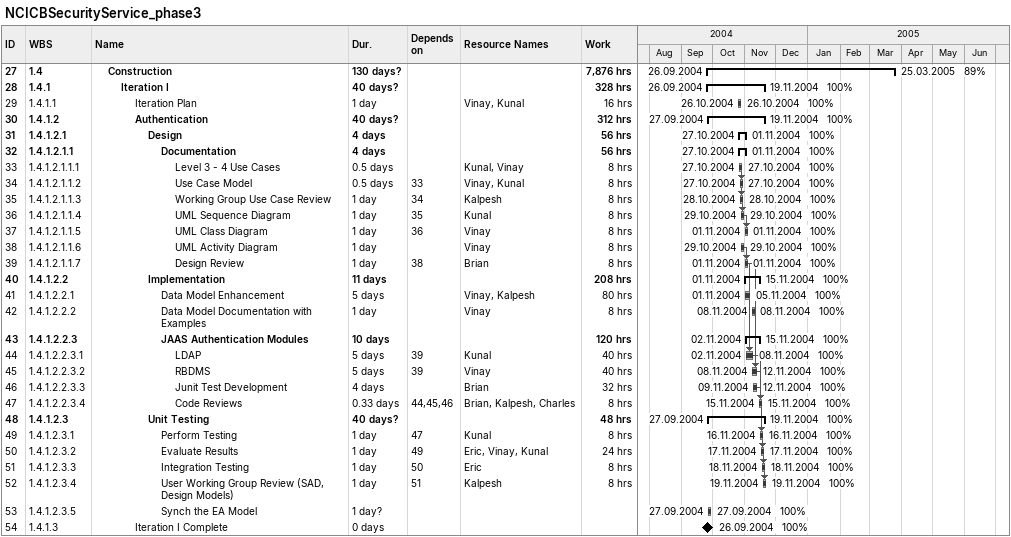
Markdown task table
NCICBSecurityService_phase3

| ID | WBS | Task | Duration | Start | Finish | Predecessors | Resources | % complete | Work (h) |
|---|---|---|---|---|---|---|---|---|---|
| 27 | 1.4 | **Construction** | 130d? | 2004-09-26 | 2005-03-25 |  |  | 89 | 7876 |
| 28 | 1.4.1 | **Iteration I** | 40d? | 2004-09-26 | 2004-11-19 |  |  | 100 | 328 |
| 29 | 1.4.1.1 | Iteration Plan | 1d | 2004-10-26 | 2004-10-26 |  | Vinay, Kunal | 100 | 16 |
| 30 | 1.4.1.2 | **Authentication** | 40d? | 2004-09-27 | 2004-11-19 |  |  | 100 | 312 |
| 31 | 1.4.1.2.1 | **Design** | 4d | 2004-10-27 | 2004-11-01 |  |  | 100 | 56 |
| 32 | 1.4.1.2.1.1 | **Documentation** | 4d | 2004-10-27 | 2004-11-01 |  |  | 100 | 56 |
| 33 | 1.4.1.2.1.1.1 | Level 3 - 4 Use Cases | 0.5d | 2004-10-27 | 2004-10-27 |  | Kunal, Vinay | 100 | 8 |
| 34 | 1.4.1.2.1.1.2 | Use Case Model | 0.5d | 2004-10-27 | 2004-10-27 | 33 | Vinay, Kunal | 100 | 8 |
| 35 | 1.4.1.2.1.1.3 | Working Group Use Case Review | 1d | 2004-10-28 | 2004-10-28 | 34 | Kalpesh | 100 | 8 |
| 36 | 1.4.1.2.1.1.4 | UML Sequence Diagram | 1d | 2004-10-29 | 2004-10-29 | 35 | Kunal | 100 | 8 |
| 37 | 1.4.1.2.1.1.5 | UML Class Diagram | 1d | 2004-11-01 | 2004-11-01 | 36 | Vinay | 100 | 8 |
| 38 | 1.4.1.2.1.1.6 | UML Activity Diagram | 1d | 2004-10-29 | 2004-10-29 |  | Vinay | 100 | 8 |
| 39 | 1.4.1.2.1.1.7 | Design Review | 1d | 2004-11-01 | 2004-11-01 | 38 | Brian | 100 | 8 |
| 40 | 1.4.1.2.2 | **Implementation** | 11d | 2004-11-01 | 2004-11-15 |  |  | 100 | 208 |
| 41 | 1.4.1.2.2.1 | Data Model Enhancement | 5d | 2004-11-01 | 2004-11-05 |  | Vinay, Kalpesh | 100 | 80 |
| 42 | 1.4.1.2.2.2 | Data Model Documentation with Examples | 1d | 2004-11-08 | 2004-11-08 |  | Vinay | 100 | 8 |
| 43 | 1.4.1.2.2.3 | **JAAS Authentication Modules** | 10d | 2004-11-02 | 2004-11-15 |  |  | 100 | 120 |
| 44 | 1.4.1.2.2.3.1 | LDAP | 5d | 2004-11-02 | 2004-11-08 | 39 | Kunal | 100 | 40 |
| 45 | 1.4.1.2.2.3.2 | RBDMS | 5d | 2004-11-08 | 2004-11-12 | 39 | Vinay | 100 | 40 |
| 46 | 1.4.1.2.2.3.3 | Junit Test Development | 4d | 2004-11-09 | 2004-11-12 |  | Brian | 100 | 32 |
| 47 | 1.4.1.2.2.3.4 | Code Reviews | 0.33d | 2004-11-15 | 2004-11-15 | 44, 45, 46 | Brian, Kalpesh, Charles | 100 | 8 |
| 48 | 1.4.1.2.3 | **Unit Testing** | 40d? | 2004-09-27 | 2004-11-19 |  |  | 100 | 48 |
| 49 | 1.4.1.2.3.1 | Perform Testing | 1d | 2004-11-16 | 2004-11-16 | 47 | Kunal | 100 | 8 |
| 50 | 1.4.1.2.3.2 | Evaluate Results | 1d | 2004-11-17 | 2004-11-17 | 49 | Eric, Vinay, Kunal | 100 | 24 |
| 51 | 1.4.1.2.3.3 | Integration Testing | 1d | 2004-11-18 | 2004-11-18 | 50 | Eric | 100 | 8 |
| 52 | 1.4.1.2.3.4 | User Working Group Review (SAD, Design Models) | 1d | 2004-11-19 | 2004-11-19 | 51 | Kalpesh | 100 | 8 |
| 53 | 1.4.1.2.3.5 | Synch the EA Model | 1d? | 2004-09-27 | 2004-09-27 |  |  | 100 |  |
| 54 | 1.4.1.3 | Iteration I Complete | 0d | 2004-09-26 | 2004-09-26 |  |  | 100 |  |
